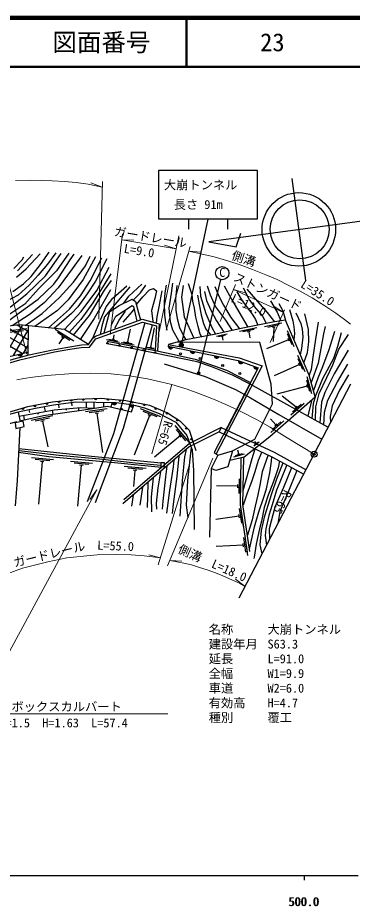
# Model space of a CAD drawing. Units: millimetres at full size, sheet at 1:1000; details may follow other scales. Extents: x 40000 to 680000, y 20000 to 380000.
# Drawn here: x 509557 to 577786, y 198715 to 380000 of the extents above; entities that cross this region are included whole.
import ezdxf
from ezdxf.enums import TextEntityAlignment as Align

# ---------------------------------------------------------------- set-up
doc = ezdxf.new("R2010")
doc.units = ezdxf.units.MM
doc.header["$LTSCALE"] = 1000
doc.header["$PDMODE"] = 32
doc.header["$PDSIZE"] = 500
doc.linetypes.add('CHAIN', pattern=[18.5, 12, -1.5, 3.5, -1.5])
for name, color, linetype, lineweight in [('M-BGD', 7, 'Continuous', 25), ('M-BGD-EXST', 7, 'Continuous', 25), ('M-BMK', 2, 'CHAIN', 13), ('M-BMK-OTRS', 5, 'Continuous', 25), ('M-BMK-SRVR', 3, 'Continuous', 25), ('M-STR-HTXT', 7, 'Continuous', 13), ('M-STR-STRC', 7, 'Continuous', 25), ('M-TTL', 2, 'Continuous', 140), ('M-TTL-BAND', 7, 'Continuous', 25), ('M-TTL-LINE', 7, 'Continuous', 50)]:
    doc.layers.add(name, color=color, linetype=linetype, lineweight=lineweight)
doc.layers.add('M-OTRS', color=6, linetype='Continuous')
doc.layers.add('M-TTL-TXT', color=7, linetype='Continuous')
doc.styles.add('ＭＳ ゴシック', font='')
doc.styles.get('ＭＳ ゴシック').set_extended_font_data('MS Gothic')

msp = doc.modelspace()

# ---------------------------------------------------------------- hatches: boundary and pattern name
at = {"layer": 'M-BGD'}
for points in [[(540244, 312969), (541214, 312769, -0.82183)], [(544760, 312039), (545730, 311839, -0.82183)], [(509570, 311309), (510534, 311535, -0.82183)], [(549657, 311030), (550628, 310830, -0.82183)], [(554552, 310013), (555488, 309688, -0.82183)], [(557694, 308923), (558630, 308598, -0.82183)], [(528756, 301463), (529747, 301451, -0.82183)], [(532275, 301075), (533256, 300936, -0.82183)], [(530513, 300107), (530904, 300017, 0.4608), (530761, 300291, 0.4608)]]:
    msp.add_hatch(color=256, dxfattribs=at).paths.add_polyline_path(points)
at = {"layer": 'M-BGD-EXST'}
msp.add_hatch(color=256, dxfattribs=at).paths.add_polyline_path([(546660, 307649, -0.41421), (546560, 307310, -0.41421), (546221, 307410, -1)])
at = {"layer": 'M-STR-STRC'}
msp.add_hatch(color=256, dxfattribs=at).paths.add_polyline_path([(542591, 313003, -1), (543265, 313432, -0.41421), (543143, 312880, -0.41421)])

# ---------------------------------------------------------------- linework, layer by layer
at = {"layer": 'M-BGD'}
for p, q in [((511239, 328787), (514143, 331813)), ((514184, 329686), (515978, 332205)), ((517348, 332064), (515616, 329708)), ((508759, 328818), (510487, 330618)), ((512590, 331704), (509472, 328393)), ((510487, 330618), (510808, 331241)), ((509310, 327070), (511239, 328787)), ((512311, 327229), (514184, 329686)), ((515616, 329708), (513722, 327473)), ((510759, 325739), (512311, 327229)), ((513722, 327473), (511848, 325460)), ((508522, 324146), (510759, 325739)), ((511848, 325460), (509630, 323382)), ((509630, 323382), (505721, 321329)), ((506618, 310488), (510540, 317282)), ((511665, 316004), (509423, 317298)), ((563444, 317670), (559917, 316944)), ((562904, 317314), (560554, 316830)), ((510443, 311513), (502039, 316365)), ((511646, 312551), (504501, 316676)), ((511409, 316541), (506945, 315977)), ((511656, 314277), (506962, 316987)), ((510703, 316149), (507726, 315773)), ((508708, 311108), (511667, 316233)), ((509599, 315708), (508905, 315620)), ((511672, 317166), (511638, 311141)), ((520972, 314035), (517158, 316423)), ((520177, 314179), (517635, 315771)), ((532013, 313866), (532522, 316460)), ((536717, 312822), (537478, 316704)), ((552292, 315460), (550092, 314989)), ((558335, 316732), (554809, 316006)), ((557795, 316376), (555445, 315892)), ((556943, 315956), (556394, 315843)), ((556668, 315899), (556910, 314724)), ((562052, 316893), (561503, 316781)), ((561777, 316837), (561676, 313972)), ((565953, 312823), (564562, 316143)), ((565500, 313283), (564572, 315497)), ((518747, 314720), (517950, 313449)), ((519043, 314535), (518450, 314906)), ((527675, 314350), (530325, 313830)), ((527765, 314026), (537573, 312104)), ((528151, 314440), (529918, 314094)), ((528863, 314484), (529275, 314403)), ((529069, 314443), (529242, 315326)), ((530619, 313773), (533269, 313254)), ((531096, 313863), (532862, 313517)), ((531807, 313907), (532219, 313826)), ((551957, 315235), (550490, 314921)), ((551426, 314968), (551084, 314894)), ((551255, 314931), (551412, 314198)), ((564815, 314298), (560329, 312418)), ((564923, 314039), (564706, 314556)), ((510710, 311575), (511649, 313203)), ((535788, 312760), (537554, 312414)), ((536106, 312820), (537283, 312589)), ((536580, 312849), (536855, 312795)), ((568162, 307786), (566709, 311080)), ((567701, 308238), (566731, 310434)), ((566996, 309239), (561832, 306960)), ((567109, 308983), (566883, 309495)), ((569546, 303245), (568601, 306719)), ((551679, 294983), (556979, 305236)), ((551679, 294983), (556979, 305236)), ((568610, 304856), (562410, 303169)), ((569157, 303761), (568527, 306077)), ((568684, 304586), (568537, 305126)), ((566332, 300557), (563468, 302776)), ((518007, 300409), (517918, 301111)), ((520666, 300803), (520583, 301450)), ((523559, 300434), (523572, 301524)), ((525116, 300331), (525130, 301505)), ((527080, 300616), (527090, 301482)), ((528756, 301463), (528548, 300559)), ((565286, 299015), (568006, 301374)), ((565582, 299590), (567396, 301162)), ((509648, 299539), (510027, 297551)), ((512017, 299444), (511905, 299996)), ((513754, 299026), (513681, 299412)), ((515186, 299694), (515005, 300613)), ((516792, 299141), (516638, 299965)), ((519511, 299941), (519484, 300248)), ((522043, 299888), (521992, 300469)), ((527810, 300216), (523356, 299571)), ((527110, 299812), (524141, 299382)), ((526015, 299350), (525322, 299250)), ((525669, 299300), (526825, 291324)), ((538769, 298570), (534575, 300200)), ((537961, 298562), (535165, 299649)), ((566120, 300374), (566543, 300741)), ((510949, 297976), (510784, 298884)), ((516686, 298744), (512283, 297817)), ((516014, 298296), (513078, 297678)), ((514951, 297766), (514266, 297621)), ((514608, 297693), (515706, 292479)), ((536455, 298826), (533310, 290732)), ((536781, 298699), (536128, 298952)), ((562194, 296930), (561120, 298155)), ((561157, 295383), (563864, 297756)), ((561450, 295959), (563254, 297541)), ((544569, 293322), (541698, 296788)), ((543860, 293709), (541946, 296019)), ((551041, 296385), (550617, 295479)), ((551041, 296385), (550617, 295479)), ((561983, 296746), (562404, 297115)), ((542672, 294672), (537443, 290340)), ((542895, 294403), (542448, 294942)), ((557747, 292643), (558806, 293480)), ((557868, 292853), (558574, 293411)), ((558165, 293202), (557886, 293556)), ((558082, 293137), (558247, 293268)), ((516848, 289799), (512366, 290207)), ((553634, 290433), (555805, 291026)), ((553956, 290676), (555403, 291071)), ((554640, 291019), (554443, 291742)), ((554472, 290972), (554809, 291065)), ((516073, 289568), (513086, 289840)), ((514552, 289405), (513764, 280745)), ((514901, 289373), (514204, 289437)), ((524815, 289074), (520333, 289481)), ((524040, 288843), (521053, 289115)), ((522519, 288680), (521758, 280316)), ((522868, 288648), (522171, 288712)), ((535766, 288037), (531287, 288472)), ((534990, 287811), (532004, 288101)), ((533817, 287624), (533120, 287691)), ((533468, 287657), (533148, 284358)), ((555017, 282146), (555093, 286645)), ((554449, 284055), (554461, 284755)), ((554729, 282901), (554781, 285900)), ((535015, 284239), (534461, 280548)), ((554455, 284405), (550122, 284479)), ((533120, 282613), (532746, 280319)), ((555235, 276892), (554803, 279860)), ((555639, 276193), (554992, 280646)), ((554722, 278333), (549945, 277639)), ((554772, 277987), (554672, 278679)), ((556098, 270954), (555666, 273923)), ((556502, 270255), (555855, 274708)), ((555585, 272395), (550035, 272136)), ((555635, 272049), (555535, 272742))]:
    msp.add_line(p, q, dxfattribs=at)
for points in [[(496277, 315641), (499268, 317455), (504083, 319247), (508072, 321039), (511424, 323683), (515211, 327368), (517427, 330569), (518396, 331922)], [(519948, 331942), (517429, 328359), (513783, 324694), (511020, 321586), (507514, 319250), (502095, 316854), (501000, 316234)], [(505801, 316841), (509872, 319814), (513720, 322552), (516943, 325612), (517876, 326948), (520273, 330613), (521079, 331760)], [(522610, 331499), (520676, 328740), (517775, 324895), (515011, 321905), (512090, 319509), (508431, 317173)], [(511042, 317230), (514528, 319690), (518054, 322952), (520958, 326059), (523356, 329401), (524323, 331334)], [(525411, 331253), (522912, 326623), (519850, 322435), (517630, 320251), (513045, 317025)], [(515794, 316744), (520128, 320513), (522326, 323255), (524323, 326299), (526680, 331050)], [(527708, 330829), (525431, 326279), (523699, 323641), (521805, 321024), (520495, 319635), (517004, 316620)], [(519065, 316409), (522489, 320094), (525652, 324382), (528173, 329080)], [(528536, 327751), (524869, 321812), (522410, 318404), (520046, 315795)], [(520918, 315248), (524183, 319230), (527246, 324404), (528696, 326417)], [(528475, 324505), (525150, 318666), (522309, 314377)], [(524884, 314622), (526706, 318971), (527556, 321014), (528973, 322774), (531807, 325302)], [(532414, 325080), (528244, 320225), (527273, 319011), (526686, 317049), (526355, 315396)], [(531192, 321734), (532218, 323211), (534878, 325665)], [(533129, 322406), (534587, 323893), (535677, 325433)], [(533764, 321462), (535052, 323066), (536418, 324460), (537217, 324750), (537885, 324285), (537551, 322732), (536825, 320292), (537115, 317998), (537142, 317914)], [(539853, 325417), (539556, 323899), (539440, 322051), (539457, 319345), (539737, 317332), (539993, 316229)], [(542505, 313925), (541186, 316286), (540716, 317951), (540502, 319983), (540459, 320762), (540919, 323815), (541197, 325836)], [(542036, 325355), (541755, 322586), (541798, 321238), (541782, 320357), (542052, 318633), (542561, 316774), (543432, 314932), (543822, 314273)], [(543266, 325377), (542967, 323000), (543497, 318993), (545482, 314595)], [(547072, 314904), (546774, 315455), (546339, 316990), (545904, 318881), (545605, 320715), (545238, 322199), (545102, 323482), (544368, 325717)], [(546686, 325146), (546802, 323218), (547921, 319670), (549175, 316817), (549860, 315450)], [(548209, 325317), (548797, 323484), (549905, 321045), (551964, 318313), (553325, 316193)], [(549749, 325178), (550666, 323069), (551514, 321374), (553019, 318849), (554787, 316507)], [(551672, 325292), (553165, 322580), (554638, 320023), (556515, 316868)], [(555552, 324869), (556831, 322391), (558094, 320678), (559528, 319026), (560207, 317628)], [(556301, 324619), (558904, 321581), (560432, 319836), (561929, 317982)], [(537886, 317715), (538003, 318981), (538435, 321012), (538983, 324277)], [(546188, 323391), (546583, 321503), (546946, 319406), (547451, 317628), (547901, 316454), (548913, 315262)], [(547673, 324123), (548088, 322308), (548953, 320354), (550130, 318175), (551591, 315821)], [(554269, 324085), (555313, 322236), (556814, 320259), (557542, 319302), (558059, 318457), (558544, 317286)], [(527199, 315703), (528354, 320038), (530254, 321262), (532870, 322580), (533597, 322092), (534199, 319820), (534571, 318380)], [(528615, 317234), (529550, 319134), (532893, 321292), (533153, 321115), (533830, 318111)], [(561118, 322267), (562459, 319914), (563203, 318167)], [(562835, 321705), (563600, 320233), (564196, 318311)], [(529363, 316644), (530225, 318324), (531513, 320151)], [(531066, 317858), (532966, 320088), (533288, 320518)], [(564972, 320491), (565680, 318131), (565883, 316929), (566007, 315578), (565860, 314339)], [(566299, 319814), (567277, 317589), (567559, 316462), (567683, 314889), (567447, 312507), (567188, 311232)], [(567923, 309567), (568628, 311728), (568965, 313886), (568865, 316418), (568089, 319557)], [(524002, 313317), (519065, 316409), (509851, 317352), (499941, 316100), (494596, 315430), (488139, 313068), (475955, 314115), (475492, 318547)], [(507014, 309312), (509986, 310174), (513475, 311021), (517064, 311825), (520150, 312399), (522489, 312700), (524196, 312758), (525459, 314464), (534986, 317873), (537838, 317110), (537573, 312104)], [(511638, 311141), (512477, 311362), (516358, 312208), (519375, 312754), (522564, 313239), (524002, 313317), (524884, 314622), (525394, 315047), (534920, 318507), (538126, 317651), (538390, 317542), (538039, 312013)], [(535496, 317736), (530203, 299011), (529087, 295118), (523698, 281242)], [(525443, 281092), (531135, 296232), (537071, 317315)], [(552818, 289701), (555716, 290400), (560958, 294544), (566884, 299739), (570229, 302639), (569021, 307080), (566661, 312426), (564196, 318311), (561929, 317982), (555478, 316655), (549650, 315405), (543822, 314273), (540325, 313349)], [(570866, 317900), (570266, 314434), (569777, 310723), (569399, 308235), (569021, 307080)], [(572289, 316989), (571933, 315500), (571377, 312501), (570844, 309524), (569438, 305547)], [(575535, 315700), (574801, 312923), (573956, 310457), (571689, 306302), (570288, 302858), (569843, 301200), (569574, 298246)], [(574157, 315989), (573045, 312256), (571733, 308768), (570777, 306457), (569876, 303939)], [(550023, 291044), (550339, 290728), (553389, 291619), (557935, 294006), (561532, 301224), (561278, 305205), (558918, 313774), (542074, 313811)], [(570294, 297847), (570354, 300600), (571066, 303355), (572623, 306627), (573846, 309204), (575070, 312387), (577026, 315365)], [(537540, 311547), (531818, 312690), (527819, 313451)], [(537573, 312104), (539904, 311648), (545766, 310335), (552144, 308123), (557049, 305566)], [(540325, 313349), (540244, 312969), (554487, 310036), (558630, 308598)], [(540325, 313349), (554693, 310589), (559381, 308987), (550023, 291044)], [(576959, 312143), (574069, 307366), (572179, 303567), (571511, 301583), (571161, 297366)], [(443480, 276330), (449828, 280385), (453639, 282523), (464433, 288679), (479578, 297382), (486915, 301896), (494089, 305451), (501264, 308642), (507803, 310897), (511641, 311793)], [(443819, 275680), (446026, 276853), (450551, 279322), (456227, 282715), (460950, 285468), (467440, 289267), (474118, 293223), (481186, 297523), (488379, 301619), (493790, 304467), (498297, 306517), (501645, 307972), (505085, 309285), (508804, 310394), (511638, 311141)], [(556979, 305236), (553382, 307053), (548955, 308861), (546123, 309812), (540505, 310954), (537540, 311547)], [(539410, 309354), (547753, 306786), (553944, 304153), (557040, 302474), (562804, 299051), (571608, 294006)], [(558630, 308598), (549612, 291303), (550023, 291044)], [(572016, 296892), (572112, 299516), (572779, 301960), (574757, 305715), (576892, 309337)], [(577025, 307137), (575157, 303982), (573712, 300827), (573268, 298628), (573382, 297401)], [(572802, 296456), (566884, 299739), (556979, 305236)], [(572802, 296456), (566884, 299739), (556979, 305236)], [(533256, 300936), (529625, 301452), (521371, 301550), (516838, 300974), (513163, 300251), (509648, 299539), (505141, 298340), (499582, 296674), (496105, 295450), (496228, 294190), (509405, 297608)], [(496184, 296127), (500236, 297335), (506344, 299148), (511605, 300659), (516654, 301626), (521643, 302200), (526485, 302384), (531625, 301931), (536402, 300964), (540127, 299391), (542636, 297759), (544511, 295855), (545902, 291715)], [(509988, 297756), (514787, 298855), (523035, 300030), (527831, 300725), (532729, 299596), (533256, 300936), (533579, 300890), (535381, 300423), (538382, 299257), (541775, 297479), (544015, 294775), (544395, 293791), (544639, 293190)], [(569532, 302022), (568976, 299934), (568759, 298699)], [(509807, 298706), (513238, 299330), (516957, 300025), (522430, 300508), (525116, 300331)], [(509991, 296378), (509450, 285569), (509059, 280394)], [(551041, 296385), (544567, 293154), (531166, 281610)], [(551041, 296385), (561849, 291331), (568366, 287784)], [(551041, 296385), (561849, 291331), (568366, 287784)], [(550617, 295479), (544550, 292425), (531007, 280799)], [(550617, 295479), (561398, 290438), (567888, 286905)], [(550617, 295479), (561398, 290438), (567888, 286905)], [(509778, 292129), (518724, 291139), (525287, 290460), (532517, 289803), (538709, 289215)], [(542693, 278331), (543128, 285507), (543631, 290443), (543958, 291917)], [(544960, 292401), (544157, 285598), (543905, 280571), (544224, 277941)], [(545643, 275616), (545494, 287601), (545215, 291772), (544639, 293190)], [(555541, 283557), (557377, 290087), (557971, 292041)], [(538861, 288239), (529276, 289169), (515912, 290386), (509735, 291268)], [(538709, 288640), (533554, 289146), (526200, 289951), (518005, 290700), (509754, 291644)], [(542396, 290580), (541984, 286375), (541229, 280776), (541069, 278834)], [(550339, 290728), (549013, 288008), (548650, 273992)], [(553389, 291619), (552412, 288338), (549970, 287612), (549013, 288008)], [(556395, 270990), (554991, 280654), (555155, 290265)], [(556890, 271062), (555492, 280686), (555657, 290386)], [(559340, 291401), (558631, 289631), (557886, 287346), (557208, 285321), (556377, 283030), (555514, 280531)], [(560620, 290802), (559414, 287334), (558916, 284660), (558510, 282680), (557975, 280373), (557357, 277589), (556403, 274412)], [(556820, 271545), (557827, 276139), (558767, 279169), (559653, 281984), (560270, 283894), (560980, 287172), (561321, 289535), (561398, 290438)], [(539974, 288496), (539697, 286307), (539126, 281348), (539011, 279748)], [(541396, 289717), (541252, 288364), (540521, 283542), (539926, 278925)], [(562945, 289596), (562655, 288158), (562131, 286556), (561525, 284862), (560661, 282619), (559849, 280099), (559273, 277295), (558903, 275689), (558193, 272575), (557751, 269953), (557741, 269676)], [(559385, 270616), (559006, 272450), (559304, 275397), (559930, 278369), (561400, 282952), (562438, 285894), (563667, 289203)], [(564443, 288780), (562984, 285260), (562346, 283613), (561422, 280645), (560804, 278423), (560187, 275715), (560023, 274329), (560316, 272398)], [(538658, 287367), (538097, 284090), (537799, 280914), (537845, 279725)], [(560977, 273663), (560940, 275796), (562062, 280220), (563825, 284224), (565489, 288211)], [(566510, 287655), (564666, 283048), (563043, 279285), (562610, 276788)], [(536062, 285139), (536038, 282216), (535924, 280068)], [(537196, 286112), (536793, 282216), (536862, 279200)]]:
    msp.add_lwpolyline(points, dxfattribs=at)
for points in [[(509031, 297361), (509154, 296184), (510828, 296571), (510637, 297667)], [(539509, 289184), (538709, 289215), (538709, 288456), (539480, 288410)]]:
    msp.add_lwpolyline(points, close=True, dxfattribs=at)
for centre, radius in [((527847, 313599), 150), ((530303, 313131), 150), ((532757, 312655), 150), ((535209, 312165), 150), ((537569, 311694), 150), ((542754, 311452), 200), ((546778, 310502), 200), ((551358, 309030), 200), ((554859, 307398), 200), ((515504, 301253), 150), ((517975, 301627), 150), ((520458, 301913), 150), ((522949, 302100), 150), ((525448, 302194), 150), ((527941, 302105), 150), ((530432, 301885), 150), ((532901, 301519), 150), ((535351, 301023), 150), ((510616, 300219), 150), ((513049, 300783), 150), ((537715, 300247), 150), ((540018, 299274), 150), ((542117, 297918), 150), ((543940, 296221), 150), ((544977, 293999), 150)]:
    msp.add_circle(centre, radius, dxfattribs=at)
for centre, radius, start, end in [((540749, 312964), 505, 179.5349, 337.19309), ((545265, 312035), 505, 179.5349, 337.19309), ((510030, 311517), 505, 204.30803, 1.96623), ((550162, 311026), 505, 179.5349, 337.19309), ((555052, 309943), 505, 172.03437, 329.69256), ((558194, 308853), 505, 172.03437, 329.69256), ((529252, 301555), 505, 190.49334, 348.15153), ((532780, 301102), 505, 183.07091, 340.7291), ((530716, 300093), 203, 338.06966, 175.99305)]:
    msp.add_arc(centre, radius, start, end, dxfattribs=at)
at = {"layer": 'M-BGD-EXST'}
msp.add_line((546441, 307530), (550960, 326576), dxfattribs=at)
for centre, radius in [((551271, 327889), 1350), ((546441, 307530), 250)]:
    msp.add_circle(centre, radius, dxfattribs=at)
at = {"layer": 'M-BMK'}
msp.add_lwpolyline([(509384, 306137), (510775, 306391), (512635, 306685), (515455, 307037), (520857, 307439), (524353, 307513), (528612, 307341), (532353, 306947), (535997, 306332), (538691, 305749), (541016, 305140), (544127, 304241), (546526, 303352), (549486, 302191), (552009, 301084), (554776, 299828), (558374, 297971), (561016, 296445), (564543, 294257), (570003, 290935)], dxfattribs=at)
at = {"layer": 'M-BMK-OTRS'}
msp.add_line((554705, 261661), (577531, 305339), dxfattribs=at)
at = {"layer": 'M-BMK-SRVR'}
for p, q in [((568307, 326371), (565511, 347185)), ((581280, 338708), (548545, 334311)), ((554109, 333237), (555086, 336074)), ((548545, 334311), (554109, 333237))]:
    msp.add_line(p, q, dxfattribs=at)
for centre, radius in [((566903, 336820), 7500), ((567061, 336832), 6000), ((570003, 290935), 600)]:
    msp.add_circle(centre, radius, dxfattribs=at)
at = {"layer": 'M-OTRS'}
msp.add_point((570003, 290935), dxfattribs=at)
at = {"layer": 'M-STR-HTXT'}
for p, q in [((526795, 345465), (524488, 346306)), ((526825, 346600), (526072, 318490)), ((503406, 342338), (511400, 311345)), ((530934, 335906), (528385, 315385)), ((542394, 335527), (538420, 315950)), ((530786, 334711), (541857, 332881)), ((530786, 334711), (533240, 334652)), ((541857, 332881), (539514, 333614)), ((544697, 333334), (539834, 316267)), ((544425, 332382), (546872, 332174)), ((554004, 325555), (550855, 318053)), ((553584, 324554), (563756, 319885)), ((553584, 324554), (555936, 323850)), ((563756, 319885), (561689, 321210)), ((563979, 320391), (561064, 313759)), ((536935, 291028), (541016, 305140)), ((540105, 268195), (549368, 290115)), ((538193, 268364), (544622, 288837)), ((525685, 283647), (524226, 281673)), ((538646, 269808), (536273, 270435)), ((540560, 269271), (543011, 269125)), ((555921, 263988), (553952, 265454))]:
    msp.add_line(p, q, dxfattribs=at)
for points in [[(509111, 346797), (512110, 346880), (516550, 346741), (519063, 346573), (521436, 346378), (523949, 346071), (526795, 345465)], [(544425, 332382), (549632, 331195), (552626, 330328), (554938, 329567), (557460, 328622), (560165, 327519), (562477, 326574), (564690, 325466), (567186, 324232), (569629, 322867), (572176, 321239), (574409, 319743), (576222, 318430), (577453, 317479)], [(525685, 283647), (500913, 237974), (540139, 237974)], [(507369, 266516), (510499, 267723), (512727, 268264), (515719, 268996), (519570, 269791), (522276, 270109), (525745, 270395), (529405, 270459), (532673, 270399), (535373, 270198), (538646, 269808)], [(540560, 269271), (543439, 268690), (544991, 268367), (546602, 267864), (548173, 267361), (549926, 266716), (551417, 266112), (553371, 265247), (554761, 264623), (555921, 263988)]]:
    msp.add_lwpolyline(points, dxfattribs=at)
at = {"layer": 'M-STR-STRC'}
for p, q in [((538366, 348898), (558366, 348898)), ((538366, 338898), (538366, 348898)), ((558366, 348898), (558366, 338898)), ((558366, 338898), (538366, 338898)), ((542928, 313217), (548366, 338898)), ((544366, 338898), (544366, 336898)), ((552366, 338898), (552366, 336898))]:
    msp.add_line(p, q, dxfattribs=at)
msp.add_circle((542928, 313217), 400, dxfattribs=at)
at = {"layer": 'M-TTL'}
msp.add_line((680000, 380000), (40000, 380000), dxfattribs=at)
at = {"layer": 'M-TTL-BAND'}
for p, q in [((40000, 205000), (579000, 205000)), ((568000, 205000), (568000, 204000))]:
    msp.add_line(p, q, dxfattribs=at)
at = {"layer": 'M-TTL-LINE'}
for p, q in [((543997, 380000), (543997, 370000)), ((40000, 370000), (680000, 370000))]:
    msp.add_line(p, q, dxfattribs=at)

# ---------------------------------------------------------------- texts
at = {"layer": 'M-BGD-EXST', "style": 'ＭＳ ゴシック'}
msp.add_text('C', height=1833, rotation=358.508, dxfattribs=at).set_placement((550616, 326597), align=Align.BOTTOM_LEFT)
at = {"layer": 'M-STR-HTXT', "style": 'ＭＳ ゴシック'}
for s, rotation, p in [('ガードレール', 350.611, (529003, 335006)), ('L=9.0', 350.611, (531019, 331530)), ('側溝', 341.77, (552845, 330256)), ('ストンガード', 335.346, (553124, 325928)), ('L=35.0', 327.428, (566803, 324672)), ('L=12.0', 335.346, (552673, 321583)), ('R=65', 253.873, (538967, 298054)), ('R=65', 242.409, (563429, 284086)), ('ガードレール', 13.643, (509028, 267366)), ('L=55.0', 357.884, (525722, 270919)), ('側溝  L=18.0', 336.104, (541831, 270429))]:
    msp.add_text(s, height=1833, rotation=rotation, dxfattribs=at).set_placement(p, align=Align.BOTTOM_LEFT)
for s, p in [('名称', (548505, 253746)), ('大崩トンネル', (560505, 253746)), ('建設年月', (548505, 250746)), ('S63.3', (560505, 250746)), ('延長', (548505, 247746)), ('L=91.0', (560505, 247746)), ('全幅', (548505, 244746)), ('W1=9.9', (560505, 244746)), ('車道', (548505, 241746)), ('W2=6.0', (560505, 241746)), ('有効高', (548505, 238746)), ('H=4.7', (560505, 238746)), ('ボックスカルバート', (508263, 237974)), ('種別', (548511, 235747)), ('覆工', (560511, 235747)), ('W=1.5  H=1.63  L=57.4', (505819, 234661))]:
    msp.add_text(s, height=1833, dxfattribs=at).set_placement(p, align=Align.BOTTOM_LEFT)
at = {"layer": 'M-STR-STRC', "style": 'ＭＳ ゴシック'}
for s, p in [('大崩トンネル', (539366, 345898)), ('長さ 91m', (541366, 341898))]:
    msp.add_text(s, height=1833, dxfattribs=at).set_placement(p, align=Align.MIDDLE_LEFT)
at = {"layer": 'M-TTL-BAND', "style": 'ＭＳ ゴシック'}
for p in [(567844, 198195), (568000, 198195)]:
    msp.add_text('500.0', height=1833, dxfattribs=at).set_placement(p, align=Align.BOTTOM_CENTER)
at = {"layer": 'M-TTL-TXT', "style": 'ＭＳ ゴシック'}
for s, p in [('図面番号', (526622, 375000)), ('23', (561497, 375000))]:
    msp.add_text(s, height=3666, dxfattribs=at).set_placement(p, align=Align.MIDDLE_CENTER)

doc.saveas('drawing.dxf')
